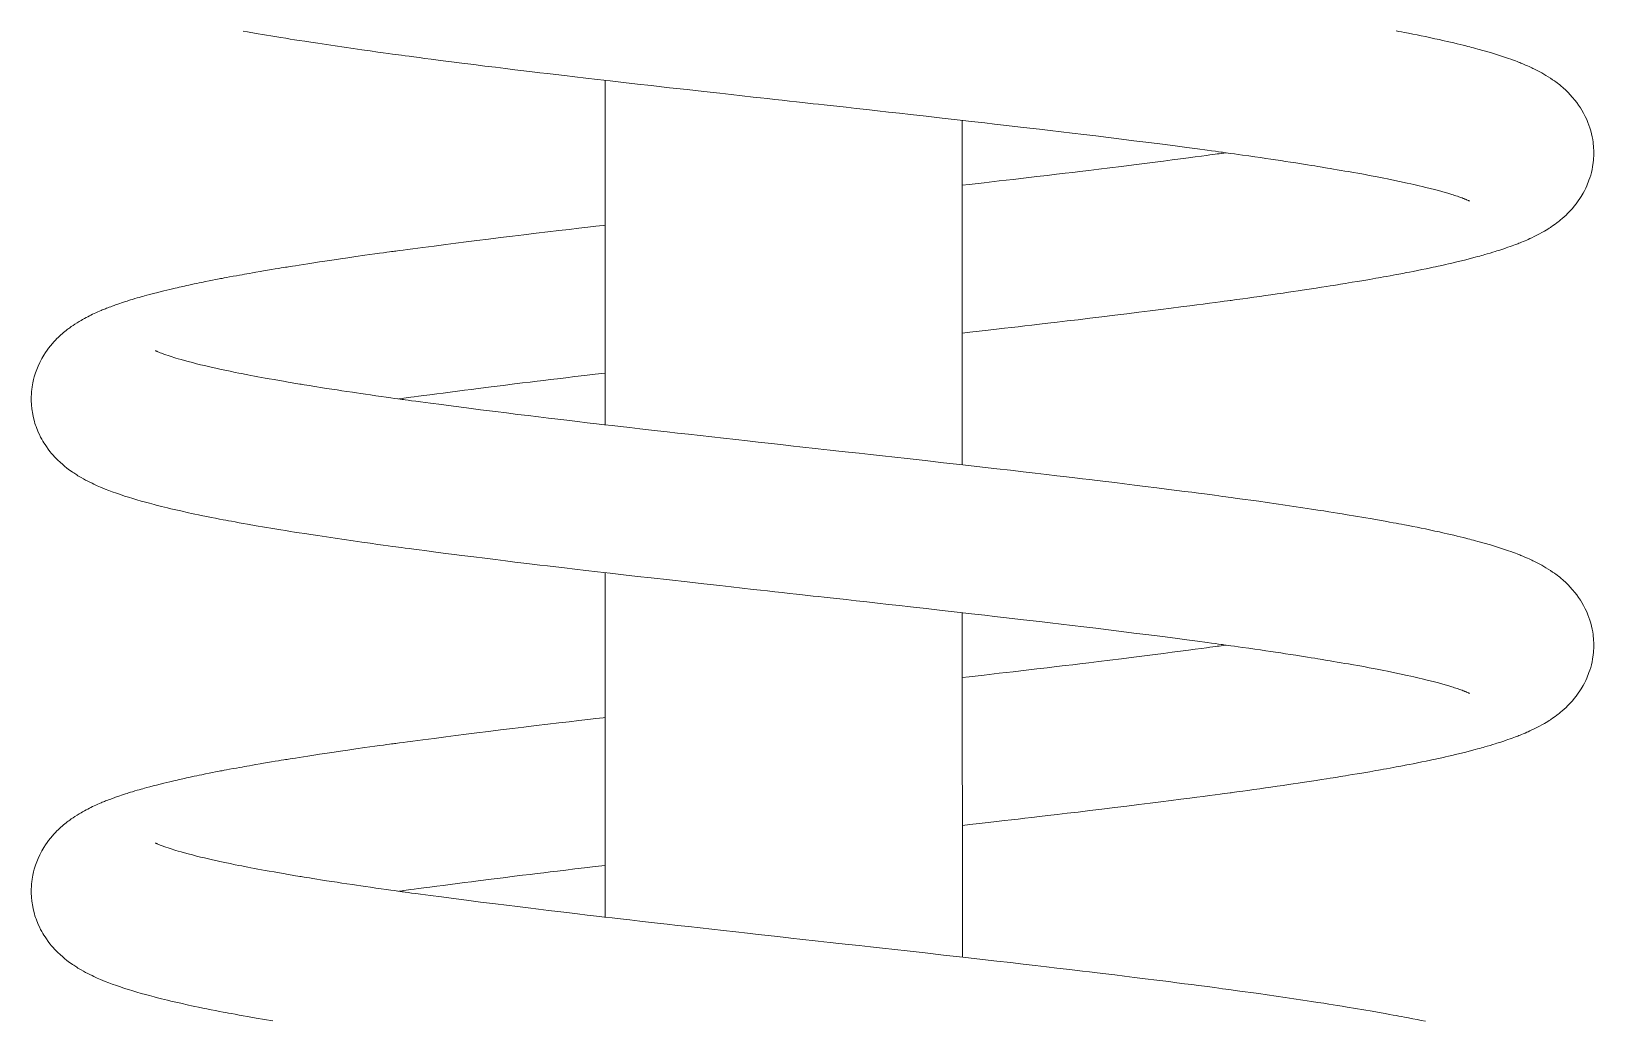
# Model space of a CAD drawing. Extents: x 83.6 to 158.5, y 132.1 to 157.1.
# Drawn here: x 143.452 to 145.64, y 135.553 to 136.939 of the extents above; entities that cross this region are included whole.
import ezdxf

# ---------------------------------------------------------------- set-up
doc = ezdxf.new("R2010")
doc.units = 0
doc.header["$LTSCALE"] = 0.5
doc.header["$MEASUREMENT"] = 0
doc.layers.add('AM_5', color=3, linetype='CONTINUOUS', lineweight=15)

msp = doc.modelspace()

# ---------------------------------------------------------------- linework, layer by layer
at = {"layer": 'AM_5', "color": 0, "ltscale": 0.75, "flags": 128}
for points in [[(145.46552, 136.70081), (145.46552, 136.70081), (145.46517, 136.70099), (145.46483, 136.70117), (145.46434, 136.70141), (145.46366, 136.70173), (145.46274, 136.70214), (145.46162, 136.70263), (145.46086, 136.70296), (145.46006, 136.70329), (145.45929, 136.7036), (145.45857, 136.70389), (145.4578, 136.70419), (145.4568, 136.70457), (145.4553, 136.70513), (145.45371, 136.70571), (145.45218, 136.70626), (145.45071, 136.70678), (145.44872, 136.70746), (145.44671, 136.70813), (145.44464, 136.70881), (145.44263, 136.70945), (145.44082, 136.71003), (145.43822, 136.71083), (145.4351, 136.71177), (145.43143, 136.71284), (145.42711, 136.71408), (145.42205, 136.71547), (145.41641, 136.71698), (145.41048, 136.71851), (145.40468, 136.71996), (145.39928, 136.72127), (145.39526, 136.72223), (145.39154, 136.7231), (145.38778, 136.72397), (145.38342, 136.72495), (145.3784, 136.72607), (145.36763, 136.72839), (145.35672, 136.73065), (145.35103, 136.7318), (145.34584, 136.73283), (145.34112, 136.73375), (145.33616, 136.73471), (145.33065, 136.73575), (145.32496, 136.73682), (145.31975, 136.73778), (145.31469, 136.73871), (145.30939, 136.73967), (145.30323, 136.74077), (145.29616, 136.74202), (145.29127, 136.74287), (145.286, 136.74379), (145.28042, 136.74474), (145.27527, 136.74562), (145.2708, 136.74637), (145.26702, 136.747), (145.26395, 136.74752), (145.2616, 136.7479), (145.25946, 136.74826), (145.25669, 136.74871), (145.25322, 136.74928), (145.24905, 136.74996), (145.24417, 136.75074), (145.23877, 136.75161), (145.23031, 136.75295), (145.22235, 136.7542), (145.21489, 136.75535), (145.20797, 136.75641), (145.20129, 136.75742), (145.19389, 136.75854), (145.18751, 136.75949), (145.18062, 136.7605), (145.17321, 136.76159), (145.16527, 136.76274), (145.15679, 136.76395), (145.14792, 136.76521), (145.14184, 136.76607), (145.13643, 136.76682), (145.13169, 136.76748), (145.12764, 136.76804), (145.12429, 136.7685), (145.12165, 136.76886), (145.11971, 136.76913), (145.11789, 136.76937), (145.11434, 136.76986), (145.1099, 136.77046), (145.10458, 136.77118), (145.09835, 136.77202), (145.0848, 136.77384), (145.06989, 136.77581), (145.05358, 136.77795), (145.03582, 136.78026), (145.01658, 136.78273), (144.99581, 136.78536), (144.97841, 136.78754), (144.96028, 136.78978), (144.94265, 136.79194), (144.92572, 136.794), (144.90953, 136.79595), (144.89411, 136.79779), (144.87848, 136.79963), (144.86377, 136.80136), (144.85001, 136.80296), (144.83719, 136.80445), (144.82531, 136.80582), (144.81339, 136.80719), (144.8006, 136.80866), (144.78692, 136.81023), (144.76846, 136.81235), (144.74858, 136.81461), (144.72726, 136.81703), (144.70517, 136.81953), (144.68325, 136.82201), (144.66773, 136.82375), (144.65233, 136.82548), (144.63704, 136.82718), (144.62188, 136.82887), (144.60692, 136.83054), (144.59288, 136.8321), (144.57998, 136.83352), (144.57064, 136.83455), (144.56202, 136.83551), (144.55415, 136.83637), (144.54694, 136.83717), (144.5393, 136.838), (144.53193, 136.83882), (144.52325, 136.83977), (144.51381, 136.84081), (144.50349, 136.84196), (144.4932, 136.84309), (144.483, 136.84422), (144.4729, 136.84535), (144.46289, 136.84646), (144.44735, 136.84819), (144.432, 136.8499), (144.41614, 136.85168), (144.39385, 136.85418), (144.37038, 136.85682), (144.34577, 136.8596), (144.32005, 136.86252), (144.30068, 136.86472), (144.28106, 136.86696), (144.26242, 136.8691), (144.24487, 136.87111), (144.22841, 136.87301), (144.21298, 136.8748), (144.19859, 136.87649), (144.1863, 136.87794), (144.17486, 136.87929), (144.16427, 136.88055), (144.15358, 136.88184), (144.14187, 136.88325), (144.12916, 136.88479), (144.11605, 136.88639), (144.10208, 136.88811), (144.08724, 136.88995), (144.07158, 136.89191), (144.05513, 136.89399), (144.04394, 136.89542), (144.03258, 136.89687), (144.02194, 136.89824), (144.01215, 136.89951), (144.00319, 136.90068), (143.99506, 136.90175), (143.98774, 136.90272), (143.98121, 136.90358), (143.97546, 136.90435), (143.97049, 136.90501), (143.96628, 136.90557), (143.96271, 136.90605), (143.95784, 136.90671), (143.95187, 136.90752), (143.94487, 136.90847), (143.93726, 136.90951), (143.92658, 136.911), (143.91502, 136.91262), (143.90267, 136.91438), (143.89019, 136.91618), (143.87776, 136.91801), (143.86539, 136.91985), (143.85308, 136.92171), (143.84357, 136.92317), (143.83493, 136.92451), (143.82726, 136.92571), (143.82054, 136.92678), (143.81461, 136.92773), (143.8084, 136.92873), (143.80168, 136.92982), (143.79034, 136.9317), (143.77875, 136.93364), (143.76694, 136.93567), (143.75466, 136.93782), (143.74898, 136.93882)], [(145.36301, 136.93905), (145.36682, 136.93834), (145.37045, 136.93766), (145.37458, 136.93687), (145.38002, 136.93582), (145.38607, 136.93464), (145.39217, 136.93343), (145.39809, 136.93223), (145.40385, 136.93104), (145.40945, 136.92987), (145.41355, 136.929), (145.41726, 136.92821), (145.42058, 136.92749), (145.42352, 136.92684), (145.42652, 136.92618), (145.42996, 136.9254), (145.4342, 136.92444), (145.43892, 136.92336), (145.44378, 136.92222), (145.44835, 136.92113), (145.45265, 136.92008), (145.45667, 136.91909), (145.46041, 136.91815), (145.46344, 136.91738), (145.4661, 136.9167), (145.46852, 136.91607), (145.47116, 136.91537), (145.47409, 136.9146), (145.47725, 136.91374), (145.48604, 136.9113), (145.4949, 136.90872), (145.50354, 136.90608), (145.51193, 136.90339), (145.51475, 136.90245), (145.5174, 136.90155), (145.52021, 136.90058), (145.52345, 136.89943), (145.52711, 136.8981), (145.53, 136.89702), (145.53243, 136.89609), (145.53443, 136.89531), (145.536, 136.89468), (145.53735, 136.89414), (145.53882, 136.89354), (145.54039, 136.89289), (145.5421, 136.89218), (145.5442, 136.89128), (145.54673, 136.89018), (145.54897, 136.88917), (145.55105, 136.88821), (145.55289, 136.88736), (145.55447, 136.8866), (145.55586, 136.88593), (145.55849, 136.88462), (145.56115, 136.88326), (145.56397, 136.88177), (145.56688, 136.88018), (145.56964, 136.87861), (145.57262, 136.87685), (145.57587, 136.87485), (145.57913, 136.87276), (145.58206, 136.87078), (145.58464, 136.86897), (145.58678, 136.86741), (145.58782, 136.86663), (145.58886, 136.86584), (145.59024, 136.86477), (145.59196, 136.8634), (145.59401, 136.86172), (145.59608, 136.85995), (145.59785, 136.85839), (145.59947, 136.85691), (145.60081, 136.85565), (145.60231, 136.8542), (145.60412, 136.8524), (145.6062, 136.85024), (145.61006, 136.84597), (145.61322, 136.84216), (145.61586, 136.83874), (145.61839, 136.83522), (145.62083, 136.83156), (145.62296, 136.82812), (145.62531, 136.82399), (145.62766, 136.81946), (145.62968, 136.81512), (145.6314, 136.811), (145.63287, 136.80711), (145.63411, 136.80343), (145.63535, 136.79931), (145.63646, 136.79499), (145.6374, 136.7907), (145.6381, 136.78681), (145.63862, 136.78323), (145.63894, 136.78057), (145.63918, 136.77805), (145.63939, 136.77519), (145.63954, 136.77169), (145.63958, 136.76761), (145.63948, 136.76351), (145.63934, 136.76099), (145.63919, 136.75887), (145.63902, 136.7571), (145.63888, 136.75569), (145.6387, 136.75419), (145.63839, 136.75189), (145.6379, 136.74885), (145.63717, 136.74504), (145.63624, 136.74095), (145.63527, 136.73727), (145.63405, 136.7332), (145.63291, 136.72985), (145.63196, 136.72727), (145.63103, 136.72491), (145.62982, 136.72206), (145.62828, 136.71868), (145.62653, 136.71515), (145.62489, 136.71208), (145.62342, 136.70951), (145.622, 136.70714), (145.62018, 136.70428), (145.61788, 136.7009), (145.61511, 136.69711), (145.6123, 136.69355), (145.60972, 136.69049), (145.60739, 136.68789), (145.60515, 136.6855), (145.60303, 136.68335), (145.60085, 136.68123), (145.59829, 136.67886), (145.59544, 136.67635), (145.59303, 136.67432), (145.59118, 136.67282), (145.58961, 136.67158), (145.58768, 136.67011), (145.58545, 136.66846), (145.58338, 136.66698), (145.58159, 136.66574), (145.5801, 136.66474), (145.57888, 136.66393), (145.57713, 136.66279), (145.57518, 136.66156), (145.573, 136.66022), (145.57045, 136.65871), (145.56698, 136.65672), (145.56343, 136.65478), (145.55987, 136.65292), (145.55632, 136.65114), (145.553, 136.64954), (145.55011, 136.64819), (145.54791, 136.6472), (145.54583, 136.64628), (145.5435, 136.64526), (145.54065, 136.64406), (145.53858, 136.64321), (145.53651, 136.64237), (145.53469, 136.64164), (145.53313, 136.64103), (145.53184, 136.64053), (145.52992, 136.6398), (145.52781, 136.63901), (145.52545, 136.63814), (145.52274, 136.63716), (145.5195, 136.63602), (145.51679, 136.63509), (145.51378, 136.63407), (145.51084, 136.6331), (145.50824, 136.63225), (145.50599, 136.63154), (145.50396, 136.63089), (145.50172, 136.6302), (145.49829, 136.62914), (145.4944, 136.62798), (145.4905, 136.62683), (145.48704, 136.62583), (145.48461, 136.62514), (145.4824, 136.62452), (145.47989, 136.62383), (145.47694, 136.62302), (145.47355, 136.62211), (145.4686, 136.6208), (145.46356, 136.61949), (145.45849, 136.61821), (145.45199, 136.6166), (145.44609, 136.61518), (145.44085, 136.61394), (145.43622, 136.61286), (145.43219, 136.61194), (145.43045, 136.61155), (145.42885, 136.61119), (145.42696, 136.61077), (145.42456, 136.61024), (145.42165, 136.60959), (145.41821, 136.60884), (145.4146, 136.60807), (145.41098, 136.6073), (145.40486, 136.60601), (145.39875, 136.60475), (145.39265, 136.60352), (145.38681, 136.60235), (145.3818, 136.60137), (145.37767, 136.60057), (145.37565, 136.60018), (145.37395, 136.59985), (145.37202, 136.59949), (145.36954, 136.59902), (145.36652, 136.59845), (145.36292, 136.59778), (145.35876, 136.59701), (145.35453, 136.59623), (145.34944, 136.59531), (145.34501, 136.59451), (145.34126, 136.59384), (145.33813, 136.59328), (145.33465, 136.59267), (145.33047, 136.59194), (145.32588, 136.59114), (145.32065, 136.59024), (145.31476, 136.58923), (145.30818, 136.58812), (145.30152, 136.587), (145.29645, 136.58616), (145.292, 136.58543), (145.28819, 136.5848), (145.28502, 136.58428), (145.28251, 136.58388), (145.28063, 136.58357), (145.27809, 136.58316), (145.27472, 136.58262), (145.27053, 136.58195), (145.26549, 136.58116), (145.25841, 136.58004), (145.25118, 136.57892), (145.24427, 136.57785), (145.23769, 136.57684), (145.23146, 136.5759), (145.22557, 136.57501), (145.21898, 136.57403), (145.21223, 136.57303), (145.20476, 136.57193), (145.19657, 136.57074), (145.18763, 136.56946), (145.18008, 136.56838), (145.17205, 136.56724), (145.16354, 136.56605), (145.15544, 136.56493), (145.14844, 136.56397), (145.14388, 136.56334), (145.13997, 136.56281), (145.13671, 136.56237), (145.1341, 136.56202), (145.13215, 136.56175), (145.1304, 136.56152), (145.12685, 136.56104), (145.12231, 136.56043), (145.11676, 136.55969), (145.10969, 136.55875), (145.10155, 136.55768), (145.09291, 136.55654), (145.08383, 136.55535), (145.07431, 136.55411), (145.06151, 136.55246), (145.04797, 136.55072), (145.03366, 136.5489), (145.01859, 136.547), (145.00273, 136.54502), (144.98609, 136.54295), (144.96916, 136.54087), (144.95106, 136.53867), (144.9339, 136.53661), (144.91772, 136.53467), (144.90253, 136.53287), (144.88836, 136.53121), (144.87546, 136.5297), (144.86357, 136.52832), (144.85272, 136.52707), (144.8429, 136.52594), (144.83387, 136.5249), (144.82453, 136.52383), (144.81441, 136.52267), (144.8035, 136.52142), (144.79179, 136.52009), (144.77928, 136.51866), (144.76596, 136.51715), (144.75547, 136.51596)], [(144.75543, 136.72301), (144.76527, 136.72414), (144.78634, 136.72655), (144.80722, 136.72894), (144.82669, 136.73119), (144.84474, 136.73328), (144.86008, 136.73506), (144.87429, 136.73672), (144.8874, 136.73826), (144.89941, 136.73969), (144.91033, 136.741), (144.92019, 136.74218), (144.93292, 136.74372), (144.94688, 136.74542), (144.96203, 136.74728), (144.97834, 136.7493), (144.99575, 136.75148), (145.01423, 136.75382), (145.02558, 136.75527), (145.03728, 136.75677), (145.04929, 136.75833), (145.06126, 136.7599), (145.07211, 136.76132), (145.08177, 136.7626), (145.09027, 136.76374), (145.09763, 136.76473), (145.1022, 136.76534), (145.10622, 136.76588), (145.10968, 136.76635), (145.11259, 136.76675), (145.11501, 136.76708), (145.11794, 136.76748), (145.12178, 136.768), (145.12484, 136.76842)], [(145.46552, 136.01136), (145.46552, 136.01136), (145.46517, 136.01154), (145.46483, 136.01172), (145.46434, 136.01195), (145.46366, 136.01227), (145.46274, 136.01269), (145.46162, 136.01318), (145.46086, 136.0135), (145.46006, 136.01383), (145.45929, 136.01414), (145.45857, 136.01443), (145.4578, 136.01473), (145.4568, 136.01512), (145.4553, 136.01568), (145.45371, 136.01626), (145.45218, 136.01681), (145.45071, 136.01732), (145.44872, 136.018), (145.44671, 136.01868), (145.44464, 136.01935), (145.44263, 136.02), (145.44082, 136.02057), (145.43822, 136.02137), (145.4351, 136.02231), (145.43143, 136.02339), (145.42711, 136.02462), (145.42205, 136.02602), (145.41641, 136.02752), (145.41048, 136.02905), (145.40468, 136.03051), (145.39928, 136.03182), (145.39526, 136.03278), (145.39154, 136.03365), (145.38778, 136.03451), (145.38342, 136.0355), (145.3784, 136.03661), (145.36763, 136.03893), (145.35672, 136.0412), (145.35103, 136.04234), (145.34584, 136.04337), (145.34112, 136.0443), (145.33616, 136.04525), (145.33065, 136.04629), (145.32496, 136.04736), (145.31975, 136.04833), (145.31469, 136.04925), (145.30939, 136.05021), (145.30323, 136.05132), (145.29616, 136.05256), (145.29127, 136.05342), (145.286, 136.05433), (145.28042, 136.05529), (145.27527, 136.05616), (145.2708, 136.05692), (145.26702, 136.05755), (145.26395, 136.05806), (145.2616, 136.05845), (145.25946, 136.0588), (145.25669, 136.05926), (145.25322, 136.05983), (145.24905, 136.0605), (145.24417, 136.06129), (145.23877, 136.06216), (145.23031, 136.06349), (145.22235, 136.06474), (145.21489, 136.0659), (145.20797, 136.06696), (145.20129, 136.06797), (145.19389, 136.06908), (145.18751, 136.07003), (145.18062, 136.07105), (145.17321, 136.07213), (145.16527, 136.07328), (145.15679, 136.0745), (145.14792, 136.07576), (145.14184, 136.07661), (145.13643, 136.07737), (145.13169, 136.07802), (145.12764, 136.07858), (145.12429, 136.07904), (145.12165, 136.07941), (145.11971, 136.07967), (145.11789, 136.07992), (145.11434, 136.0804), (145.1099, 136.08101), (145.10458, 136.08173), (145.09835, 136.08257), (145.0848, 136.08438), (145.06989, 136.08636), (145.05358, 136.0885), (145.03582, 136.0908), (145.01658, 136.09327), (144.99581, 136.0959), (144.97841, 136.09808), (144.96028, 136.10033), (144.94265, 136.10249), (144.92572, 136.10454), (144.90953, 136.10649), (144.89411, 136.10833), (144.87848, 136.11018), (144.86377, 136.1119), (144.85001, 136.11351), (144.83719, 136.11499), (144.82531, 136.11636), (144.81339, 136.11774), (144.8006, 136.11921), (144.78692, 136.12078), (144.76846, 136.12289), (144.74858, 136.12516), (144.72726, 136.12758), (144.70517, 136.13008), (144.68325, 136.13255), (144.66773, 136.13429), (144.65233, 136.13602), (144.63704, 136.13773), (144.62188, 136.13942), (144.60692, 136.14108), (144.59288, 136.14264), (144.57998, 136.14407), (144.57064, 136.1451), (144.56202, 136.14605), (144.55415, 136.14692), (144.54694, 136.14771), (144.5393, 136.14855), (144.53193, 136.14936), (144.52325, 136.15032), (144.51381, 136.15136), (144.50349, 136.1525), (144.4932, 136.15364), (144.483, 136.15477), (144.4729, 136.15589), (144.46289, 136.157), (144.44735, 136.15873), (144.432, 136.16045), (144.41614, 136.16222), (144.39385, 136.16472), (144.37038, 136.16737), (144.34577, 136.17015), (144.32005, 136.17306), (144.30068, 136.17527), (144.28106, 136.17751), (144.26242, 136.17964), (144.24487, 136.18166), (144.22841, 136.18356), (144.21298, 136.18535), (144.19859, 136.18703), (144.1863, 136.18848), (144.17486, 136.18984), (144.16427, 136.1911), (144.15358, 136.19238), (144.14187, 136.19379), (144.12916, 136.19534), (144.11605, 136.19694), (144.10208, 136.19866), (144.08724, 136.2005), (144.07158, 136.20246), (144.05513, 136.20454), (144.04394, 136.20596), (144.03258, 136.20742), (144.02194, 136.20879), (144.01215, 136.21006), (144.00319, 136.21123), (143.99506, 136.2123), (143.98774, 136.21326), (143.98121, 136.21413), (143.97546, 136.21489), (143.97049, 136.21556), (143.96628, 136.21612), (143.96271, 136.2166), (143.95784, 136.21725), (143.95187, 136.21806), (143.94487, 136.21902), (143.93726, 136.22006), (143.92658, 136.22154), (143.91502, 136.22317), (143.90267, 136.22492), (143.89019, 136.22673), (143.87776, 136.22855), (143.86539, 136.23039), (143.85308, 136.23225), (143.84357, 136.23371), (143.83493, 136.23505), (143.82726, 136.23626), (143.82054, 136.23732), (143.81461, 136.23827), (143.8084, 136.23927), (143.80168, 136.24037), (143.79034, 136.24224), (143.77875, 136.24419), (143.76694, 136.24621), (143.75466, 136.24836), (143.74898, 136.24937), (143.74321, 136.2504), (143.73755, 136.25143), (143.73253, 136.25235), (143.72817, 136.25316), (143.72443, 136.25386), (143.72075, 136.25455), (143.71581, 136.25549), (143.71022, 136.25657), (143.70409, 136.25778), (143.69805, 136.25898), (143.69217, 136.26018), (143.68645, 136.26136), (143.68122, 136.26246), (143.67646, 136.26347), (143.67227, 136.26438), (143.66862, 136.26517), (143.66505, 136.26597), (143.66127, 136.26681), (143.65698, 136.26779), (143.65221, 136.26889), (143.64739, 136.27002), (143.64285, 136.27111), (143.63858, 136.27214), (143.63459, 136.27313), (143.63055, 136.27415), (143.62706, 136.27504), (143.62409, 136.27581), (143.621, 136.27661), (143.61753, 136.27754), (143.61181, 136.27909), (143.60593, 136.28074), (143.6, 136.28245), (143.59416, 136.28418), (143.58843, 136.28594), (143.58277, 136.28774), (143.57689, 136.28968), (143.57136, 136.29158), (143.56545, 136.29369), (143.56064, 136.29549), (143.5555, 136.2975), (143.54906, 136.30016), (143.54441, 136.30218), (143.53988, 136.30425), (143.5372, 136.30552), (143.53423, 136.30697), (143.53118, 136.30852), (143.52812, 136.31012), (143.52508, 136.31178), (143.52207, 136.31348), (143.51935, 136.31509), (143.51751, 136.3162), (143.51585, 136.31723), (143.51432, 136.3182), (143.51292, 136.31911), (143.51158, 136.32), (143.50992, 136.32112), (143.50791, 136.32253), (143.50444, 136.32505), (143.50142, 136.32736), (143.4991, 136.32922), (143.49609, 136.33174), (143.49251, 136.33493), (143.48948, 136.3378), (143.48681, 136.34048), (143.48487, 136.34252), (143.48285, 136.34475), (143.48064, 136.34729), (143.47824, 136.35023), (143.47567, 136.35357), (143.4733, 136.35687), (143.47135, 136.35977), (143.46976, 136.36227), (143.46833, 136.36465), (143.46688, 136.36718), (143.46526, 136.3702), (143.46352, 136.37369), (143.46196, 136.37709), (143.46073, 136.37998), (143.45977, 136.38239), (143.45884, 136.3849), (143.45811, 136.38699), (143.45733, 136.3894), (143.45652, 136.39211), (143.45562, 136.39545), (143.45462, 136.39974), (143.4537, 136.40458), (143.45324, 136.40756), (143.45294, 136.40988), (143.45273, 136.41175), (143.45254, 136.41377), (143.45231, 136.41677), (143.45215, 136.42009), (143.45209, 136.4237), (143.45211, 136.42567), (143.45217, 136.42754), (143.45225, 136.42932), (143.45235, 136.43099), (143.45246, 136.43257), (143.45261, 136.4343), (143.45287, 136.4369), (143.45333, 136.44045), (143.45432, 136.44617), (143.45532, 136.45072), (143.45629, 136.45445), (143.45722, 136.45763), (143.45809, 136.46031), (143.45972, 136.46488), (143.4617, 136.46971), (143.46407, 136.47485), (143.46688, 136.48022), (143.46961, 136.48488), (143.47199, 136.48859), (143.4742, 136.49179), (143.47647, 136.49489), (143.47887, 136.49795), (143.48174, 136.50138), (143.48384, 136.50374), (143.48607, 136.50614), (143.48808, 136.5082), (143.48981, 136.50991), (143.49122, 136.51126), (143.49236, 136.51232), (143.49372, 136.51356), (143.49531, 136.51497), (143.49715, 136.51656), (143.49909, 136.51817), (143.50078, 136.51953), (143.50241, 136.5208), (143.50362, 136.52173), (143.50471, 136.52255), (143.50597, 136.52347), (143.5081, 136.525), (143.51058, 136.52671), (143.51332, 136.52854), (143.51633, 136.53046), (143.51923, 136.53224), (143.52175, 136.53372), (143.52405, 136.53504), (143.52646, 136.53637), (143.5289, 136.53768), (143.53121, 136.53889), (143.53343, 136.54002), (143.53563, 136.54111), (143.53791, 136.54221), (143.54007, 136.54323), (143.54262, 136.5444), (143.54539, 136.54564), (143.54781, 136.5467), (143.54984, 136.54756), (143.55153, 136.54827), (143.55312, 136.54892), (143.55463, 136.54954), (143.55609, 136.55012), (143.55745, 136.55066), (143.5591, 136.5513), (143.56105, 136.55205), (143.56332, 136.55291), (143.5656, 136.55375), (143.568, 136.55462), (143.56989, 136.5553), (143.57155, 136.55588), (143.5735, 136.55656), (143.57588, 136.55737), (143.57857, 136.55827), (143.58115, 136.55912), (143.58383, 136.55999), (143.58619, 136.56074), (143.58846, 136.56146), (143.59106, 136.56226), (143.594, 136.56316), (143.59731, 136.56415), (143.60046, 136.56508), (143.60333, 136.56591), (143.60591, 136.56665), (143.60819, 136.56729), (143.61049, 136.56793), (143.61397, 136.56889), (143.61814, 136.57002), (143.62286, 136.57126), (143.62766, 136.57251), (143.63273, 136.5738), (143.63759, 136.575), (143.64212, 136.57611), (143.64621, 136.57709), (143.64996, 136.57798), (143.65341, 136.57878), (143.65654, 136.5795), (143.65937, 136.58015), (143.66187, 136.58071), (143.66439, 136.58128), (143.6667, 136.58179), (143.66953, 136.58242), (143.67289, 136.58315), (143.6765, 136.58393), (143.68011, 136.5847), (143.68372, 136.58546), (143.68732, 136.58621), (143.69093, 136.58696), (143.69605, 136.588), (143.70115, 136.58903), (143.70588, 136.58997), (143.71001, 136.59078), (143.71282, 136.59132), (143.71524, 136.59179), (143.71726, 136.59218), (143.71929, 136.59256), (143.72205, 136.59309), (143.72554, 136.59374), (143.72976, 136.59453), (143.73464, 136.59543), (143.73928, 136.59628), (143.74345, 136.59703), (143.74714, 136.59769), (143.75081, 136.59835), (143.75391, 136.5989), (143.75747, 136.59953), (143.76172, 136.60027), (143.76669, 136.60113), (143.77238, 136.60211), (143.77738, 136.60297), (143.78284, 136.60389), (143.78849, 136.60484), (143.79359, 136.60569), (143.79812, 136.60644), (143.80205, 136.60708), (143.80548, 136.60764), (143.80824, 136.60809), (143.81035, 136.60843), (143.81224, 136.60874), (143.8147, 136.60913), (143.81774, 136.60962), (143.82211, 136.61032), (143.82732, 136.61114), (143.83335, 136.61209), (143.83943, 136.61304), (143.84774, 136.61432), (143.85556, 136.61551), (143.86289, 136.61662), (143.86972, 136.61765), (143.87624, 136.61862), (143.88526, 136.61994), (143.89542, 136.62142), (143.90673, 136.62305), (143.91923, 136.62482), (143.92627, 136.6258), (143.93326, 136.62678), (143.93952, 136.62764), (143.94502, 136.6284), (143.94974, 136.62904), (143.95367, 136.62957), (143.95655, 136.62996), (143.95878, 136.63026), (143.96048, 136.63049), (143.96245, 136.63076), (143.96483, 136.63108), (143.9676, 136.63145), (143.97278, 136.63214), (143.97896, 136.63297), (143.98618, 136.63392), (144.00047, 136.6358), (144.01597, 136.63783), (144.03272, 136.63999), (144.0464, 136.64174), (144.06084, 136.64358), (144.07605, 136.64549), (144.09205, 136.64749), (144.10883, 136.64957), (144.12567, 136.65163), (144.14184, 136.65359), (144.15908, 136.65567), (144.17543, 136.65762), (144.19085, 136.65945), (144.20533, 136.66115), (144.21884, 136.66272), (144.23116, 136.66415), (144.24252, 136.66546), (144.25292, 136.66666), (144.25544, 136.66695)], [(143.62613, 136.49132), (143.62613, 136.49132), (143.62635, 136.4912), (143.62668, 136.49103), (143.62709, 136.49083), (143.62768, 136.49055), (143.62849, 136.49017), (143.62953, 136.48971), (143.63075, 136.48919), (143.63262, 136.48843), (143.63456, 136.48767), (143.63762, 136.48653), (143.6407, 136.48543), (143.64354, 136.48446), (143.64644, 136.4835), (143.64931, 136.48258), (143.65182, 136.48179), (143.65461, 136.48094), (143.65794, 136.47995), (143.66186, 136.47881), (143.66646, 136.47751), (143.67183, 136.47605), (143.67762, 136.47453), (143.68358, 136.47301), (143.68923, 136.47161), (143.69446, 136.47035), (143.69834, 136.46944), (143.70197, 136.46859), (143.70603, 136.46767), (143.71073, 136.46661), (143.71605, 136.46544), (143.72325, 136.4639), (143.73051, 136.46238), (143.73777, 136.4609), (143.74247, 136.45995), (143.74681, 136.4591), (143.75082, 136.45832), (143.75507, 136.4575), (143.75972, 136.45661), (143.76463, 136.45569), (143.76943, 136.4548), (143.77457, 136.45385), (143.77963, 136.45293), (143.78538, 136.4519), (143.79201, 136.45072), (143.79957, 136.44939), (143.80543, 136.44837), (143.81168, 136.4473), (143.81734, 136.44634), (143.82215, 136.44553), (143.82532, 136.445), (143.82794, 136.44457), (143.83, 136.44423), (143.83174, 136.44394), (143.83439, 136.4435), (143.83772, 136.44296), (143.84175, 136.4423), (143.8465, 136.44154), (143.85187, 136.44067), (143.85718, 136.43983), (143.8654, 136.43853), (143.87312, 136.43733), (143.88032, 136.43623), (143.88699, 136.43521), (143.894, 136.43415), (143.90181, 136.43298), (143.90753, 136.43213), (143.91363, 136.43124), (143.92011, 136.43029), (143.92699, 136.4293), (143.93427, 136.42825), (143.94191, 136.42717), (143.94902, 136.42617), (143.95527, 136.42529), (143.96062, 136.42455), (143.96508, 136.42394), (143.96862, 136.42345), (143.97124, 136.42309), (143.97324, 136.42282), (143.97563, 136.42249), (143.97968, 136.42194), (143.98461, 136.42127), (143.99043, 136.42048), (143.99708, 136.41959), (144.01103, 136.41773), (144.02635, 136.4157), (144.04309, 136.41351), (144.06129, 136.41116), (144.08099, 136.40864), (144.10222, 136.40596), (144.1174, 136.40407), (144.13295, 136.40214), (144.14798, 136.4003), (144.16242, 136.39855), (144.17626, 136.39688), (144.18948, 136.3953), (144.20205, 136.3938), (144.21682, 136.39206), (144.23055, 136.39045), (144.24321, 136.38898), (144.25482, 136.38764), (144.26554, 136.3864), (144.27711, 136.38506), (144.28995, 136.38358), (144.30408, 136.38196), (144.31609, 136.38059), (144.3289, 136.37912), (144.34254, 136.37757), (144.35699, 136.37593), (144.37226, 136.37419), (144.38836, 136.37237), (144.40505, 136.37049), (144.42109, 136.36869), (144.43842, 136.36675), (144.45465, 136.36493), (144.46977, 136.36325), (144.48378, 136.36169), (144.49667, 136.36026), (144.50844, 136.35896), (144.5191, 136.35778), (144.52817, 136.35678), (144.53663, 136.35584), (144.54524, 136.3549), (144.55364, 136.35397), (144.56186, 136.35307), (144.57068, 136.3521), (144.58284, 136.35075), (144.59635, 136.34926), (144.61122, 136.34761), (144.62723, 136.34583), (144.64381, 136.34399), (144.66091, 136.34208), (144.67852, 136.34011), (144.70354, 136.3373), (144.72946, 136.33438), (144.75626, 136.33134), (144.78387, 136.32821), (144.80401, 136.32591), (144.82305, 136.32373), (144.84096, 136.32168), (144.85774, 136.31974), (144.87344, 136.31793), (144.88807, 136.31622), (144.90164, 136.31462), (144.91316, 136.31326), (144.9238, 136.31199), (144.93377, 136.3108), (144.94452, 136.30951), (144.95633, 136.30808), (144.9692, 136.30651), (144.98249, 136.30488), (144.99669, 136.30313), (145.01179, 136.30125), (145.02774, 136.29924), (145.04453, 136.29711), (145.05591, 136.29566), (145.06681, 136.29425), (145.07685, 136.29295), (145.08604, 136.29175), (145.09441, 136.29066), (145.10197, 136.28966), (145.10872, 136.28877), (145.11469, 136.28797), (145.11988, 136.28728), (145.12431, 136.28669), (145.12798, 136.2862), (145.13183, 136.28568), (145.13738, 136.28493), (145.14403, 136.28403), (145.15143, 136.28301), (145.15938, 136.28192), (145.1705, 136.28036), (145.18247, 136.27867), (145.19498, 136.27688), (145.20745, 136.27506), (145.21986, 136.27323), (145.23221, 136.27138), (145.24448, 136.26951), (145.25352, 136.26811), (145.26157, 136.26685), (145.26866, 136.26573), (145.27482, 136.26475), (145.28084, 136.26378), (145.28736, 136.26272), (145.29436, 136.26158), (145.30583, 136.25967), (145.3175, 136.25769), (145.32948, 136.25563), (145.34197, 136.25342), (145.34774, 136.25239), (145.35345, 136.25136), (145.35856, 136.25042), (145.36301, 136.2496), (145.36682, 136.24889), (145.37045, 136.2482), (145.37458, 136.24742), (145.38002, 136.24637), (145.38607, 136.24518), (145.39217, 136.24397), (145.39809, 136.24277), (145.40385, 136.24159), (145.40945, 136.24042), (145.41355, 136.23955), (145.41726, 136.23875), (145.42058, 136.23803), (145.42352, 136.23739), (145.42652, 136.23672), (145.42996, 136.23595), (145.4342, 136.23499), (145.43892, 136.2339), (145.44378, 136.23276), (145.44835, 136.23167), (145.45265, 136.23063), (145.45667, 136.22963), (145.46041, 136.2287), (145.46344, 136.22793), (145.4661, 136.22724), (145.46852, 136.22662), (145.47116, 136.22592), (145.47409, 136.22514), (145.47725, 136.22429), (145.48604, 136.22184), (145.4949, 136.21926), (145.50354, 136.21663), (145.51193, 136.21393), (145.51475, 136.213), (145.5174, 136.2121), (145.52021, 136.21112), (145.52345, 136.20997), (145.52711, 136.20864), (145.53, 136.20756), (145.53243, 136.20663), (145.53443, 136.20585), (145.536, 136.20523), (145.53735, 136.20468), (145.53882, 136.20409), (145.54039, 136.20344), (145.5421, 136.20272), (145.5442, 136.20183), (145.54673, 136.20072), (145.54897, 136.19972), (145.55105, 136.19876), (145.55289, 136.1979), (145.55447, 136.19715), (145.55586, 136.19647), (145.55849, 136.19517), (145.56115, 136.19381), (145.56397, 136.19232), (145.56688, 136.19073), (145.56964, 136.18916), (145.57262, 136.1874), (145.57587, 136.1854), (145.57913, 136.1833), (145.58206, 136.18132), (145.58464, 136.17951), (145.58678, 136.17796), (145.58782, 136.17718), (145.58886, 136.17639), (145.59024, 136.17532), (145.59196, 136.17394), (145.59401, 136.17226), (145.59608, 136.1705), (145.59785, 136.16893), (145.59947, 136.16745), (145.60081, 136.1662), (145.60231, 136.16475), (145.60412, 136.16294), (145.6062, 136.16078), (145.61006, 136.15651), (145.61322, 136.15271), (145.61586, 136.14929), (145.61839, 136.14577), (145.62083, 136.1421), (145.62296, 136.13867), (145.62531, 136.13454), (145.62766, 136.13), (145.62968, 136.12566), (145.6314, 136.12155), (145.63287, 136.11766), (145.63411, 136.11397), (145.63535, 136.10986), (145.63646, 136.10554), (145.6374, 136.10125), (145.6381, 136.09736), (145.63862, 136.09377), (145.63894, 136.09112), (145.63918, 136.0886), (145.63939, 136.08574), (145.63954, 136.08223), (145.63958, 136.07816), (145.63948, 136.07406), (145.63934, 136.07153), (145.63919, 136.06942), (145.63902, 136.06764), (145.63888, 136.06624), (145.6387, 136.06474), (145.63839, 136.06243), (145.6379, 136.0594), (145.63717, 136.05558), (145.63624, 136.0515), (145.63527, 136.04782), (145.63405, 136.04375), (145.63291, 136.04039), (145.63196, 136.03781), (145.63103, 136.03546), (145.62982, 136.0326), (145.62828, 136.02923), (145.62653, 136.02569), (145.62489, 136.02263), (145.62342, 136.02006), (145.622, 136.01769), (145.62018, 136.01483), (145.61788, 136.01145), (145.61511, 136.00766), (145.6123, 136.00409), (145.60972, 136.00103), (145.60739, 135.99843), (145.60515, 135.99605), (145.60303, 135.9939), (145.60085, 135.99178), (145.59829, 135.9894), (145.59544, 135.98689), (145.59303, 135.98486), (145.59118, 135.98336), (145.58961, 135.98213), (145.58768, 135.98066), (145.58545, 135.979), (145.58338, 135.97753), (145.58159, 135.97629), (145.5801, 135.97528), (145.57888, 135.97447), (145.57713, 135.97333), (145.57518, 135.9721), (145.573, 135.97077), (145.57045, 135.96925), (145.56698, 135.96727), (145.56343, 135.96533), (145.55987, 135.96347), (145.55632, 135.96169), (145.553, 135.96009), (145.55011, 135.95874), (145.54791, 135.95774), (145.54583, 135.95682), (145.5435, 135.95581), (145.54065, 135.9546), (145.53858, 135.95375), (145.53651, 135.95291), (145.53469, 135.95219), (145.53313, 135.95158), (145.53184, 135.95108), (145.52992, 135.95035), (145.52781, 135.94955), (145.52545, 135.94868), (145.52274, 135.94771), (145.5195, 135.94656), (145.51679, 135.94563), (145.51378, 135.94462), (145.51084, 135.94364), (145.50824, 135.9428), (145.50599, 135.94208), (145.50396, 135.94144), (145.50172, 135.94074), (145.49829, 135.93969), (145.4944, 135.93852), (145.4905, 135.93738), (145.48704, 135.93638), (145.48461, 135.93569), (145.4824, 135.93507), (145.47989, 135.93437), (145.47694, 135.93357), (145.47355, 135.93265), (145.4686, 135.93134), (145.46356, 135.93004), (145.45849, 135.92876), (145.45199, 135.92715), (145.44609, 135.92573), (145.44085, 135.92449), (145.43622, 135.92341), (145.43219, 135.92249), (145.43045, 135.9221), (145.42885, 135.92174), (145.42696, 135.92131), (145.42456, 135.92078), (145.42165, 135.92014), (145.41821, 135.91939), (145.4146, 135.91861), (145.41098, 135.91784), (145.40486, 135.91656), (145.39875, 135.9153), (145.39265, 135.91406), (145.38681, 135.9129), (145.3818, 135.91191), (145.37767, 135.91111), (145.37565, 135.91073), (145.37395, 135.9104), (145.37202, 135.91003), (145.36954, 135.90956), (145.36652, 135.90899), (145.36292, 135.90832), (145.35876, 135.90755), (145.35453, 135.90678), (145.34944, 135.90585), (145.34501, 135.90506), (145.34126, 135.90439), (145.33813, 135.90383), (145.33465, 135.90322), (145.33047, 135.90248), (145.32588, 135.90169), (145.32065, 135.90078), (145.31476, 135.89977), (145.30818, 135.89866), (145.30152, 135.89755), (145.29645, 135.8967), (145.292, 135.89597), (145.28819, 135.89535), (145.28502, 135.89483), (145.28251, 135.89442), (145.28063, 135.89412), (145.27809, 135.89371), (145.27472, 135.89317), (145.27053, 135.8925), (145.26549, 135.8917), (145.25841, 135.89059), (145.25118, 135.88946), (145.24427, 135.8884), (145.23769, 135.88739), (145.23146, 135.88644), (145.22557, 135.88556), (145.21898, 135.88457), (145.21223, 135.88357), (145.20476, 135.88248), (145.19657, 135.88129), (145.18763, 135.88), (145.18008, 135.87892), (145.17205, 135.87779), (145.16354, 135.8766), (145.15544, 135.87548), (145.14844, 135.87451), (145.14388, 135.87389), (145.13997, 135.87336), (145.13671, 135.87291), (145.1341, 135.87256), (145.13215, 135.8723), (145.1304, 135.87206), (145.12685, 135.87159), (145.12231, 135.87098), (145.11676, 135.87024), (145.10969, 135.8693), (145.10155, 135.86822), (145.09291, 135.86708), (145.08383, 135.86589), (145.07431, 135.86466), (145.06151, 135.863), (145.04797, 135.86126), (145.03366, 135.85944), (145.01859, 135.85754), (145.00273, 135.85556), (144.98609, 135.8535), (144.96916, 135.85142), (144.95106, 135.84922), (144.9339, 135.84715), (144.91772, 135.84522), (144.90253, 135.84342), (144.88836, 135.84175), (144.87546, 135.84025), (144.86357, 135.83887), (144.85272, 135.83761), (144.8429, 135.83648), (144.83387, 135.83545), (144.82453, 135.83438), (144.81441, 135.83322), (144.8035, 135.83197), (144.79179, 135.83063), (144.77928, 135.82921), (144.76596, 135.82769), (144.75564, 135.82652)], [(144.25549, 136.45983), (144.24165, 136.45823), (144.22684, 136.45651), (144.21313, 136.4549), (144.20052, 136.45341), (144.18899, 136.45204), (144.17852, 136.45079), (144.16948, 136.4497), (144.16036, 136.44859), (144.15049, 136.4474), (144.13991, 136.4461), (144.12862, 136.44471), (144.11278, 136.44275), (144.09581, 136.44062), (144.07775, 136.43834), (144.06833, 136.43714), (144.05866, 136.43589), (144.04874, 136.43461), (144.03859, 136.43329), (144.02874, 136.432), (144.01973, 136.43082), (144.01017, 136.42955), (144.00175, 136.42843), (143.99443, 136.42744), (143.98819, 136.4266), (143.98373, 136.426), (143.98003, 136.4255), (143.97708, 136.4251), (143.97373, 136.42464), (143.96913, 136.42401), (143.96683, 136.4237)], [(144.75559, 136.03358), (144.76527, 136.03468), (144.78634, 136.03709), (144.80722, 136.03949), (144.82669, 136.04173), (144.84474, 136.04382), (144.86008, 136.0456), (144.87429, 136.04727), (144.8874, 136.04881), (144.89941, 136.05024), (144.91033, 136.05154), (144.92019, 136.05272), (144.93292, 136.05426), (144.94688, 136.05596), (144.96203, 136.05782), (144.97834, 136.05985), (144.99575, 136.06203), (145.01423, 136.06436), (145.02558, 136.06582), (145.03728, 136.06732), (145.04929, 136.06888), (145.06126, 136.07044), (145.07211, 136.07187), (145.08177, 136.07315), (145.09027, 136.07428), (145.09763, 136.07527), (145.1022, 136.07589), (145.10622, 136.07643), (145.10968, 136.0769), (145.11259, 136.07729), (145.11501, 136.07762), (145.11794, 136.07802), (145.12178, 136.07855), (145.12484, 136.07897)], [(143.79034, 135.55279), (143.77875, 135.55473), (143.76694, 135.55676), (143.75466, 135.55891), (143.74898, 135.55991), (143.74321, 135.56095), (143.73755, 135.56198), (143.73253, 135.5629), (143.72817, 135.5637), (143.72443, 135.5644), (143.72075, 135.5651), (143.71581, 135.56604), (143.71022, 135.56712), (143.70409, 135.56832), (143.69805, 135.56953), (143.69217, 135.57072), (143.68645, 135.5719), (143.68122, 135.573), (143.67646, 135.57402), (143.67227, 135.57492), (143.66862, 135.57572), (143.66505, 135.57651), (143.66127, 135.57736), (143.65698, 135.57833), (143.65221, 135.57943), (143.64739, 135.58057), (143.64285, 135.58165), (143.63858, 135.58269), (143.63459, 135.58368), (143.63055, 135.58469), (143.62706, 135.58558), (143.62409, 135.58635), (143.621, 135.58716), (143.61753, 135.58808), (143.61181, 135.58964), (143.60593, 135.59128), (143.6, 135.59299), (143.59416, 135.59473), (143.58843, 135.59649), (143.58277, 135.59829), (143.57689, 135.60023), (143.57136, 135.60212), (143.56545, 135.60424), (143.56064, 135.60604), (143.5555, 135.60805), (143.54906, 135.6107), (143.54441, 135.61273), (143.53988, 135.61479), (143.5372, 135.61606), (143.53423, 135.61752), (143.53118, 135.61906), (143.52812, 135.62066), (143.52508, 135.62232), (143.52207, 135.62403), (143.51935, 135.62563), (143.51751, 135.62675), (143.51585, 135.62778), (143.51432, 135.62875), (143.51292, 135.62966), (143.51158, 135.63055), (143.50992, 135.63167), (143.50791, 135.63307), (143.50444, 135.63559), (143.50142, 135.6379), (143.4991, 135.63976), (143.49609, 135.64229), (143.49251, 135.64547), (143.48948, 135.64834), (143.48681, 135.65102), (143.48487, 135.65307), (143.48285, 135.65529), (143.48064, 135.65784), (143.47824, 135.66078), (143.47567, 135.66411), (143.4733, 135.66741), (143.47135, 135.67032), (143.46976, 135.67282), (143.46833, 135.67519), (143.46688, 135.67773), (143.46526, 135.68075), (143.46352, 135.68423), (143.46196, 135.68763), (143.46073, 135.69053), (143.45977, 135.69294), (143.45884, 135.69545), (143.45811, 135.69754), (143.45733, 135.69995), (143.45652, 135.70265), (143.45562, 135.706), (143.45462, 135.71028), (143.4537, 135.71513), (143.45324, 135.71811), (143.45294, 135.72042), (143.45273, 135.72229), (143.45254, 135.72432), (143.45231, 135.72732), (143.45215, 135.73063), (143.45209, 135.73424), (143.45211, 135.73621), (143.45217, 135.73809), (143.45225, 135.73986), (143.45235, 135.74154), (143.45246, 135.74311), (143.45261, 135.74485), (143.45287, 135.74744), (143.45333, 135.75099), (143.45432, 135.75672), (143.45532, 135.76127), (143.45629, 135.76499), (143.45722, 135.76817), (143.45809, 135.77086), (143.45972, 135.77542), (143.4617, 135.78026), (143.46407, 135.7854), (143.46688, 135.79077), (143.46961, 135.79542), (143.47199, 135.79914), (143.4742, 135.80234), (143.47647, 135.80543), (143.47887, 135.8085), (143.48174, 135.81193), (143.48384, 135.81429), (143.48607, 135.81669), (143.48808, 135.81875), (143.48981, 135.82045), (143.49122, 135.82181), (143.49236, 135.82287), (143.49372, 135.82411), (143.49531, 135.82552), (143.49715, 135.8271), (143.49909, 135.82871), (143.50078, 135.83007), (143.50241, 135.83134), (143.50362, 135.83227), (143.50471, 135.83309), (143.50597, 135.83402), (143.5081, 135.83554), (143.51058, 135.83726), (143.51332, 135.83909), (143.51633, 135.841), (143.51923, 135.84278), (143.52175, 135.84427), (143.52405, 135.84558), (143.52646, 135.84692), (143.5289, 135.84823), (143.53121, 135.84944), (143.53343, 135.85057), (143.53563, 135.85166), (143.53791, 135.85276), (143.54007, 135.85378), (143.54262, 135.85495), (143.54539, 135.85619), (143.54781, 135.85724), (143.54984, 135.85811), (143.55153, 135.85881), (143.55312, 135.85947), (143.55463, 135.86008), (143.55609, 135.86067), (143.55745, 135.8612), (143.5591, 135.86185), (143.56105, 135.8626), (143.56332, 135.86345), (143.5656, 135.8643), (143.568, 135.86517), (143.56989, 135.86584), (143.57155, 135.86643), (143.5735, 135.8671), (143.57588, 135.86792), (143.57857, 135.86882), (143.58115, 135.86967), (143.58383, 135.87054), (143.58619, 135.87129), (143.58846, 135.872), (143.59106, 135.87281), (143.594, 135.87371), (143.59731, 135.8747), (143.60046, 135.87562), (143.60333, 135.87646), (143.60591, 135.87719), (143.60819, 135.87784), (143.61049, 135.87848), (143.61397, 135.87944), (143.61814, 135.88056), (143.62286, 135.88181), (143.62766, 135.88305), (143.63273, 135.88434), (143.63759, 135.88555), (143.64212, 135.88665), (143.64621, 135.88763), (143.64996, 135.88852), (143.65341, 135.88933), (143.65654, 135.89005), (143.65937, 135.89069), (143.66187, 135.89126), (143.66439, 135.89182), (143.6667, 135.89234), (143.66953, 135.89296), (143.67289, 135.89369), (143.6765, 135.89447), (143.68011, 135.89524), (143.68372, 135.89601), (143.68732, 135.89676), (143.69093, 135.8975), (143.69605, 135.89855), (143.70115, 135.89957), (143.70588, 135.90051), (143.71001, 135.90132), (143.71282, 135.90187), (143.71524, 135.90233), (143.71726, 135.90272), (143.71929, 135.90311), (143.72205, 135.90363), (143.72554, 135.90429), (143.72976, 135.90507), (143.73464, 135.90597), (143.73928, 135.90682), (143.74345, 135.90758), (143.74714, 135.90824), (143.75081, 135.90889), (143.75391, 135.90944), (143.75747, 135.91007), (143.76172, 135.91082), (143.76669, 135.91168), (143.77238, 135.91266), (143.77738, 135.91351), (143.78284, 135.91444), (143.78849, 135.91539), (143.79359, 135.91624), (143.79812, 135.91698), (143.80205, 135.91763), (143.80548, 135.91819), (143.80824, 135.91864), (143.81035, 135.91898), (143.81224, 135.91928), (143.8147, 135.91968), (143.81774, 135.92017), (143.82211, 135.92086), (143.82732, 135.92169), (143.83335, 135.92264), (143.83943, 135.92358), (143.84774, 135.92487), (143.85556, 135.92606), (143.86289, 135.92717), (143.86972, 135.92819), (143.87624, 135.92916), (143.88526, 135.93049), (143.89542, 135.93197), (143.90673, 135.93359), (143.91923, 135.93536), (143.92627, 135.93635), (143.93326, 135.93732), (143.93952, 135.93819), (143.94502, 135.93894), (143.94974, 135.93958), (143.95367, 135.94012), (143.95655, 135.94051), (143.95878, 135.94081), (143.96048, 135.94104), (143.96245, 135.9413), (143.96483, 135.94162), (143.9676, 135.94199), (143.97278, 135.94269), (143.97896, 135.94351), (143.98618, 135.94447), (144.00047, 135.94635), (144.01597, 135.94837), (144.03272, 135.95054), (144.0464, 135.95229), (144.06084, 135.95412), (144.07605, 135.95604), (144.09205, 135.95803), (144.10883, 135.96011), (144.12567, 135.96217), (144.14184, 135.96414), (144.15908, 135.96621), (144.17543, 135.96817), (144.19085, 135.96999), (144.20533, 135.97169), (144.21884, 135.97327), (144.23116, 135.9747), (144.24252, 135.97601), (144.25292, 135.9772), (144.2556, 135.97751)], [(143.62613, 135.80186), (143.62613, 135.80186), (143.62635, 135.80175), (143.62668, 135.80158), (143.62709, 135.80137), (143.62768, 135.80109), (143.62849, 135.80072), (143.62953, 135.80026), (143.63075, 135.79973), (143.63262, 135.79897), (143.63456, 135.79821), (143.63762, 135.79707), (143.6407, 135.79598), (143.64354, 135.79501), (143.64644, 135.79405), (143.64931, 135.79313), (143.65182, 135.79234), (143.65461, 135.79148), (143.65794, 135.79049), (143.66186, 135.78936), (143.66646, 135.78806), (143.67183, 135.7866), (143.67762, 135.78507), (143.68358, 135.78355), (143.68923, 135.78216), (143.69446, 135.7809), (143.69834, 135.77998), (143.70197, 135.77914), (143.70603, 135.77821), (143.71073, 135.77716), (143.71605, 135.77599), (143.72325, 135.77444), (143.73051, 135.77292), (143.73777, 135.77144), (143.74247, 135.7705), (143.74681, 135.76964), (143.75082, 135.76886), (143.75507, 135.76804), (143.75972, 135.76716), (143.76463, 135.76624), (143.76943, 135.76534), (143.77457, 135.7644), (143.77963, 135.76348), (143.78538, 135.76244), (143.79201, 135.76126), (143.79957, 135.75993), (143.80543, 135.75892), (143.81168, 135.75785), (143.81734, 135.75689), (143.82215, 135.75608), (143.82532, 135.75555), (143.82794, 135.75511), (143.83, 135.75477), (143.83174, 135.75448), (143.83439, 135.75405), (143.83772, 135.7535), (143.84175, 135.75285), (143.8465, 135.75208), (143.85187, 135.75122), (143.85718, 135.75037), (143.8654, 135.74908), (143.87312, 135.74788), (143.88032, 135.74677), (143.88699, 135.74575), (143.894, 135.74469), (143.90181, 135.74353), (143.90753, 135.74268), (143.91363, 135.74178), (143.92011, 135.74084), (143.92699, 135.73984), (143.93427, 135.7388), (143.94191, 135.73771), (143.94902, 135.73671), (143.95527, 135.73584), (143.96062, 135.7351), (143.96508, 135.73448), (143.96862, 135.734), (143.97124, 135.73364), (143.97324, 135.73336), (143.97563, 135.73304), (143.97968, 135.73249), (143.98461, 135.73182), (143.99043, 135.73103), (143.99708, 135.73014), (144.01103, 135.72827), (144.02635, 135.72625), (144.04309, 135.72406), (144.06129, 135.7217), (144.08099, 135.71919), (144.10222, 135.71651), (144.1174, 135.71461), (144.13295, 135.71269), (144.14798, 135.71085), (144.16242, 135.70909), (144.17626, 135.70742), (144.18948, 135.70584), (144.20205, 135.70435), (144.21682, 135.7026), (144.23055, 135.701), (144.24321, 135.69952), (144.25482, 135.69818), (144.26554, 135.69694), (144.27711, 135.69561), (144.28995, 135.69413), (144.30408, 135.69251), (144.31609, 135.69113), (144.3289, 135.68967), (144.34254, 135.68811), (144.35699, 135.68647), (144.37226, 135.68474), (144.38836, 135.68292), (144.40505, 135.68104), (144.42109, 135.67923), (144.43842, 135.67729), (144.45465, 135.67548), (144.46977, 135.67379), (144.48378, 135.67223), (144.49667, 135.6708), (144.50844, 135.6695), (144.5191, 135.66832), (144.52817, 135.66732), (144.53663, 135.66639), (144.54524, 135.66544), (144.55364, 135.66452), (144.56186, 135.66361), (144.57068, 135.66264), (144.58284, 135.6613), (144.59635, 135.6598), (144.61122, 135.65816), (144.62723, 135.65638), (144.64381, 135.65453), (144.66091, 135.65262), (144.67852, 135.65065), (144.70354, 135.64784), (144.72946, 135.64492), (144.75626, 135.64189), (144.78387, 135.63875), (144.80401, 135.63645), (144.82305, 135.63428), (144.84096, 135.63222), (144.85774, 135.63029), (144.87344, 135.62847), (144.88807, 135.62676), (144.90164, 135.62517), (144.91316, 135.62381), (144.9238, 135.62254), (144.93377, 135.62135), (144.94452, 135.62005), (144.95633, 135.61862), (144.9692, 135.61706), (144.98249, 135.61543), (144.99669, 135.61367), (145.01179, 135.61179), (145.02774, 135.60979), (145.04453, 135.60766), (145.05591, 135.6062), (145.06681, 135.6048), (145.07685, 135.6035), (145.08604, 135.6023), (145.09441, 135.6012), (145.10197, 135.60021), (145.10872, 135.59931), (145.11469, 135.59852), (145.11988, 135.59783), (145.12431, 135.59724), (145.12798, 135.59674), (145.13183, 135.59623), (145.13738, 135.59548), (145.14403, 135.59457), (145.15143, 135.59356), (145.15938, 135.59246), (145.1705, 135.59091), (145.18247, 135.58922), (145.19498, 135.58742), (145.20745, 135.58561), (145.21986, 135.58378), (145.23221, 135.58192), (145.24448, 135.58005), (145.25352, 135.57866), (145.26157, 135.5774), (145.26866, 135.57628), (145.27482, 135.5753), (145.28084, 135.57433), (145.28736, 135.57327), (145.29436, 135.57212), (145.30583, 135.57022), (145.3175, 135.56824), (145.32948, 135.56617), (145.34197, 135.56397), (145.34774, 135.56294), (145.35345, 135.5619), (145.35856, 135.56097), (145.36301, 135.56014), (145.36682, 135.55943), (145.37045, 135.55875), (145.37458, 135.55796), (145.38002, 135.55691), (145.38607, 135.55573), (145.39217, 135.55452), (145.39809, 135.55332), (145.40385, 135.55214)], [(144.25565, 135.7704), (144.24165, 135.76878), (144.22684, 135.76705), (144.21313, 135.76544), (144.20052, 135.76395), (144.18899, 135.76258), (144.17852, 135.76133), (144.16948, 135.76024), (144.16036, 135.75914), (144.15049, 135.75794), (144.13991, 135.75665), (144.12862, 135.75526), (144.11278, 135.75329), (144.09581, 135.75117), (144.07775, 135.74888), (144.06833, 135.74768), (144.05866, 135.74644), (144.04874, 135.74516), (144.03859, 135.74384), (144.02874, 135.74255), (144.01973, 135.74136), (144.01017, 135.74009), (144.00175, 135.73897), (143.99443, 135.73799), (143.98819, 135.73715), (143.98373, 135.73655), (143.98003, 135.73604), (143.97708, 135.73564), (143.97373, 135.73519), (143.96913, 135.73456), (143.96683, 135.73424)]]:
    msp.add_lwpolyline(points, dxfattribs=at)
at = {"layer": 'AM_5', "color": 0, "ltscale": 0.75}
for points in [[(144.2555, 136.38756), (144.25539, 136.86991)], [(144.7554, 136.81383), (144.75552, 136.33143)], [(144.25567, 135.69808), (144.25555, 136.18043)], [(144.75557, 136.12436), (144.75568, 135.64195)]]:
    msp.add_lwpolyline(points, dxfattribs=at)

doc.saveas('drawing.dxf')
